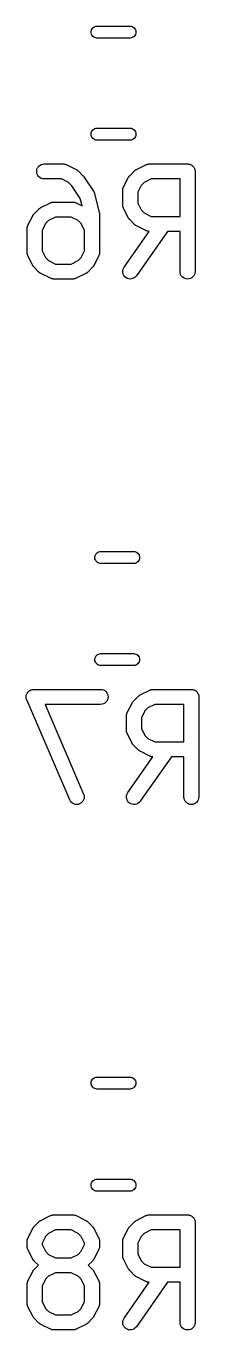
# Model space of a CAD drawing. Extents: x 108.5 to 143.7, y -107.3 to -93.4.
# Drawn here: x 124.84 to 126.56, y -107.21 to -94.18 of the extents above; entities that cross this region are included whole.
import ezdxf

# ---------------------------------------------------------------- set-up
doc = ezdxf.new("R2010")
doc.units = 0
doc.header["$MEASUREMENT"] = 0
doc.layers.add('BLACK', color=7, linetype='CONTINUOUS')

msp = doc.modelspace()

# ---------------------------------------------------------------- linework, layer by layer
at = {"layer": 'BLACK', "linetype": 'CONTINUOUS'}
for p, q in [((125.516, -94.1899), (125.527, -94.1843)), ((125.527, -94.1843), (125.538, -94.1809)), ((125.538, -94.1809), (125.547, -94.18)), ((125.547, -94.18), (125.878, -94.18)), ((125.878, -94.18), (125.887, -94.1809)), ((125.887, -94.1809), (125.898, -94.1843)), ((125.898, -94.1843), (125.909, -94.1899)), ((125.489, -94.24), (125.491, -94.2282)), ((125.491, -94.2518), (125.489, -94.24)), ((125.491, -94.2282), (125.494, -94.2169)), ((125.494, -94.2631), (125.491, -94.2518)), ((125.494, -94.2169), (125.5, -94.2065)), ((125.5, -94.2735), (125.494, -94.2631)), ((125.5, -94.2065), (125.507, -94.1974)), ((125.507, -94.2826), (125.5, -94.2735)), ((125.507, -94.1974), (125.516, -94.1899)), ((125.516, -94.2901), (125.507, -94.2826)), ((125.527, -94.2957), (125.516, -94.2901)), ((125.538, -94.2991), (125.527, -94.2957)), ((125.547, -94.3), (125.538, -94.2991)), ((125.878, -94.3), (125.547, -94.3)), ((125.887, -94.2991), (125.878, -94.3)), ((125.898, -94.2957), (125.887, -94.2991)), ((125.909, -94.2901), (125.898, -94.2957)), ((125.909, -94.1899), (125.918, -94.1974)), ((125.918, -94.2826), (125.909, -94.2901)), ((125.918, -94.1974), (125.925, -94.2065)), ((125.925, -94.2735), (125.918, -94.2826)), ((125.925, -94.2065), (125.931, -94.2169)), ((125.931, -94.2631), (125.925, -94.2735)), ((125.931, -94.2169), (125.934, -94.2282)), ((125.934, -94.2518), (125.931, -94.2631)), ((125.934, -94.2282), (125.936, -94.24)), ((125.936, -94.24), (125.934, -94.2518)), ((125.494, -95.2369), (125.5, -95.2265)), ((125.5, -95.2265), (125.507, -95.2174)), ((125.507, -95.2174), (125.516, -95.2099)), ((125.516, -95.2099), (125.527, -95.2043)), ((125.527, -95.2043), (125.538, -95.2009)), ((125.538, -95.2009), (125.547, -95.2)), ((125.547, -95.2), (125.878, -95.2)), ((125.878, -95.2), (125.887, -95.2009)), ((125.887, -95.2009), (125.898, -95.2043)), ((125.898, -95.2043), (125.909, -95.2099)), ((125.909, -95.2099), (125.918, -95.2174)), ((125.918, -95.2174), (125.925, -95.2265)), ((125.925, -95.2265), (125.931, -95.2369)), ((125.489, -95.26), (125.491, -95.2482)), ((125.491, -95.2718), (125.489, -95.26)), ((125.491, -95.2482), (125.494, -95.2369)), ((125.494, -95.2831), (125.491, -95.2718)), ((125.5, -95.2935), (125.494, -95.2831)), ((125.507, -95.3026), (125.5, -95.2935)), ((125.516, -95.3101), (125.507, -95.3026)), ((125.527, -95.3157), (125.516, -95.3101)), ((125.538, -95.3191), (125.527, -95.3157)), ((125.547, -95.32), (125.538, -95.3191)), ((125.878, -95.32), (125.547, -95.32)), ((125.887, -95.3191), (125.878, -95.32)), ((125.898, -95.3157), (125.887, -95.3191)), ((125.909, -95.3101), (125.898, -95.3157)), ((125.918, -95.3026), (125.909, -95.3101)), ((125.925, -95.2935), (125.918, -95.3026)), ((125.931, -95.2831), (125.925, -95.2935)), ((125.931, -95.2369), (125.934, -95.2482)), ((125.934, -95.2718), (125.931, -95.2831)), ((125.934, -95.2482), (125.936, -95.26)), ((125.936, -95.26), (125.934, -95.2718)), ((124.947, -95.6319), (124.949, -95.6173)), ((124.949, -95.6173), (124.953, -95.6033)), ((124.953, -95.6033), (124.96, -95.5904)), ((124.96, -95.5904), (124.969, -95.5792)), ((124.969, -95.5792), (124.981, -95.5699)), ((124.981, -95.5699), (124.993, -95.563)), ((124.993, -95.563), (125.007, -95.5588)), ((125.007, -95.5588), (125.022, -95.5574)), ((125.022, -95.5574), (125.212, -95.5574)), ((125.212, -95.5574), (125.214, -95.5574)), ((125.214, -95.5574), (125.216, -95.5576)), ((125.216, -95.5576), (125.218, -95.5576)), ((125.218, -95.5576), (125.223, -95.5584)), ((125.223, -95.5584), (125.228, -95.559)), ((125.228, -95.559), (125.23, -95.5597)), ((125.23, -95.5597), (125.232, -95.5601)), ((125.232, -95.5601), (125.237, -95.5619)), ((125.237, -95.5619), (125.242, -95.5634)), ((125.242, -95.5634), (125.244, -95.5645)), ((125.244, -95.5645), (125.246, -95.5653)), ((125.246, -95.5653), (125.341, -95.6129)), ((125.341, -95.6129), (125.342, -95.6134)), ((125.342, -95.6134), (125.346, -95.6157)), ((125.346, -95.6157), (125.349, -95.6177)), ((125.349, -95.6177), (125.352, -95.6197)), ((125.931, -95.619), (125.934, -95.6171)), ((125.934, -95.6171), (125.937, -95.6152)), ((125.937, -95.6152), (125.941, -95.6129)), ((125.941, -95.6129), (126.036, -95.5653)), ((126.036, -95.5653), (126.037, -95.5648)), ((126.037, -95.5648), (126.039, -95.5641)), ((126.039, -95.5641), (126.041, -95.563)), ((126.041, -95.563), (126.046, -95.5616)), ((126.046, -95.5616), (126.051, -95.5598)), ((126.051, -95.5598), (126.053, -95.5594)), ((126.053, -95.5594), (126.055, -95.5588)), ((126.055, -95.5588), (126.06, -95.5583)), ((126.06, -95.5583), (126.065, -95.5575)), ((126.065, -95.5575), (126.067, -95.5576)), ((126.067, -95.5576), (126.07, -95.5574)), ((126.07, -95.5574), (126.451, -95.5574)), ((126.451, -95.5574), (126.451, -95.5574)), ((126.451, -95.5574), (126.451, -95.5574)), ((126.451, -95.5574), (126.452, -95.5574)), ((126.451, -95.5574), (126.451, -95.5574)), ((126.452, -95.5574), (126.459, -95.5582)), ((126.459, -95.5582), (126.466, -95.5589)), ((126.466, -95.5589), (126.466, -95.559)), ((126.466, -95.559), (126.466, -95.559)), ((126.466, -95.559), (126.473, -95.5611)), ((126.473, -95.5611), (126.48, -95.5632)), ((126.48, -95.5632), (126.48, -95.5634)), ((126.48, -95.5634), (126.48, -95.5634)), ((126.48, -95.5634), (126.486, -95.5669)), ((126.486, -95.5669), (126.493, -95.5702)), ((126.493, -95.5702), (126.493, -95.5704)), ((126.493, -95.5704), (126.493, -95.5705)), ((126.493, -95.5705), (126.498, -95.575)), ((126.498, -95.575), (126.504, -95.5795)), ((126.504, -95.5795), (126.504, -95.5797)), ((126.504, -95.5797), (126.504, -95.5799)), ((126.504, -95.5799), (126.509, -95.5854)), ((126.509, -95.5854), (126.513, -95.5909)), ((126.513, -95.5909), (126.513, -95.5911)), ((126.513, -95.5911), (126.513, -95.5913)), ((126.513, -95.5913), (126.517, -95.5976)), ((126.517, -95.5976), (126.52, -95.6038)), ((126.52, -95.6038), (126.52, -95.6041)), ((126.52, -95.6041), (126.52, -95.6043)), ((126.52, -95.6043), (126.522, -95.6111)), ((126.522, -95.6111), (126.524, -95.6178)), ((126.524, -95.6178), (126.524, -95.6181)), ((126.524, -95.6181), (126.524, -95.6183)), ((124.948, -95.6464), (124.947, -95.6319)), ((124.952, -95.6605), (124.948, -95.6464)), ((124.959, -95.6734), (124.952, -95.6605)), ((124.968, -95.6849), (124.959, -95.6734)), ((124.98, -95.6943), (124.968, -95.6849)), ((124.992, -95.7013), (124.98, -95.6943)), ((125.006, -95.7057), (124.992, -95.7013)), ((125.021, -95.7074), (125.006, -95.7057)), ((125.022, -95.7074), (125.021, -95.7074)), ((125.195, -95.7074), (125.022, -95.7074)), ((125.263, -95.7416), (125.195, -95.7074)), ((125.297, -95.7754), (125.263, -95.7416)), ((125.352, -95.6197), (125.354, -95.6214)), ((125.354, -95.6214), (125.358, -95.6243)), ((125.358, -95.6243), (125.361, -95.627)), ((125.361, -95.627), (125.408, -95.6746)), ((125.408, -95.6746), (125.408, -95.6747)), ((125.408, -95.6747), (125.408, -95.6747)), ((125.408, -95.6747), (125.409, -95.6747)), ((125.409, -95.6747), (125.409, -95.6753)), ((125.409, -95.6753), (125.413, -95.6807)), ((125.413, -95.6807), (125.418, -95.686)), ((125.418, -95.686), (125.513, -95.8289)), ((125.812, -95.7893), (125.86, -95.6941)), ((125.86, -95.6931), (125.862, -95.6896)), ((125.86, -95.6941), (125.86, -95.6931)), ((125.862, -95.6896), (125.864, -95.6859)), ((125.864, -95.6859), (125.866, -95.6835)), ((125.866, -95.6835), (125.868, -95.6809)), ((125.868, -95.6809), (125.871, -95.6778)), ((125.871, -95.6778), (125.874, -95.6746)), ((125.874, -95.6746), (125.921, -95.627)), ((125.921, -95.627), (125.922, -95.6262)), ((125.922, -95.6262), (125.925, -95.6236)), ((125.925, -95.6236), (125.928, -95.6207)), ((125.928, -95.6207), (125.931, -95.619)), ((126.019, -95.7416), (125.988, -95.772)), ((126.087, -95.7074), (126.019, -95.7416)), ((126.376, -95.7074), (126.087, -95.7074)), ((126.376, -96.0812), (126.376, -95.7074)), ((126.524, -95.6183), (126.525, -95.6253)), ((126.525, -95.6253), (126.526, -95.6324)), ((126.526, -95.6324), (126.526, -96.6324)), ((125.381, -95.9013), (125.297, -95.7754)), ((125.513, -95.8289), (125.514, -95.8297)), ((125.514, -95.8297), (125.516, -95.8342)), ((125.516, -95.8342), (125.518, -95.8385)), ((125.518, -95.8385), (125.519, -95.8407)), ((125.519, -95.8407), (125.52, -95.8428)), ((125.52, -95.8428), (125.522, -95.8476)), ((125.522, -95.8476), (125.523, -95.8523)), ((125.523, -95.8523), (125.571, -96.0428)), ((125.804, -95.8174), (125.805, -95.8124)), ((125.804, -95.8196), (125.804, -95.8174)), ((125.804, -95.8218), (125.804, -95.8196)), ((125.804, -95.8229), (125.804, -95.8218)), ((125.804, -95.9657), (125.804, -95.8229)), ((125.805, -95.8124), (125.806, -95.8073)), ((125.806, -95.8052), (125.807, -95.803)), ((125.806, -95.8073), (125.806, -95.8052)), ((125.807, -95.803), (125.809, -95.7982)), ((125.809, -95.7982), (125.81, -95.7933)), ((125.81, -95.7933), (125.811, -95.7914)), ((125.811, -95.7914), (125.812, -95.7893)), ((125.988, -95.772), (125.954, -95.8406)), ((125.954, -95.8406), (125.954, -95.948)), ((124.921, -96.0555), (124.969, -96.0079)), ((124.969, -96.0079), (124.97, -96.0072)), ((124.97, -96.0072), (124.973, -96.0046)), ((124.973, -96.0046), (124.976, -96.0017)), ((124.976, -96.0017), (124.979, -96)), ((124.979, -96), (124.981, -95.9981)), ((124.981, -95.9981), (124.985, -95.9961)), ((124.985, -95.9961), (124.988, -95.9939)), ((124.988, -95.9939), (125.084, -95.9463)), ((125.084, -95.9463), (125.085, -95.9458)), ((125.085, -95.9458), (125.087, -95.945)), ((125.087, -95.945), (125.089, -95.944)), ((125.089, -95.944), (125.094, -95.9425)), ((125.094, -95.9425), (125.098, -95.9407)), ((125.098, -95.9407), (125.101, -95.9404)), ((125.101, -95.9404), (125.103, -95.9398)), ((125.103, -95.9398), (125.108, -95.9393)), ((125.108, -95.9393), (125.113, -95.9385)), ((125.113, -95.9385), (125.115, -95.9385)), ((125.115, -95.9385), (125.117, -95.9383)), ((125.117, -95.9383), (125.308, -95.9383)), ((125.308, -95.9383), (125.309, -95.9383)), ((125.309, -95.9383), (125.311, -95.9386)), ((125.311, -95.9386), (125.313, -95.9385)), ((125.313, -95.9385), (125.318, -95.9394)), ((125.318, -95.9394), (125.323, -95.94)), ((125.323, -95.94), (125.325, -95.9406)), ((125.325, -95.9406), (125.328, -95.941)), ((125.328, -95.941), (125.332, -95.9428)), ((125.332, -95.9428), (125.337, -95.9444)), ((125.337, -95.9444), (125.339, -95.9455)), ((125.339, -95.9455), (125.341, -95.9463)), ((125.341, -95.9463), (125.4, -95.9754)), ((125.4, -95.9754), (125.381, -95.9013)), ((125.804, -95.9679), (125.804, -95.9657)), ((125.804, -95.9701), (125.804, -95.9679)), ((125.805, -95.9752), (125.804, -95.9701)), ((125.806, -95.9803), (125.805, -95.9752)), ((125.806, -95.9824), (125.806, -95.9803)), ((125.807, -95.9846), (125.806, -95.9824)), ((125.808, -95.9894), (125.807, -95.9846)), ((125.81, -95.9943), (125.808, -95.9894)), ((125.811, -95.9962), (125.81, -95.9943)), ((125.812, -95.9983), (125.811, -95.9962)), ((125.812, -95.9993), (125.812, -95.9983)), ((125.86, -96.0945), (125.812, -95.9993)), ((125.954, -95.948), (125.988, -96.0165)), ((124.86, -96.1703), (124.907, -96.075)), ((124.907, -96.075), (124.908, -96.0741)), ((124.908, -96.0741), (124.91, -96.0706)), ((124.91, -96.0706), (124.912, -96.0668)), ((124.912, -96.0668), (124.914, -96.0644)), ((124.914, -96.0644), (124.916, -96.0618)), ((124.916, -96.0618), (124.919, -96.0588)), ((124.919, -96.0588), (124.921, -96.0555)), ((125.066, -96.1226), (125.036, -96.153)), ((125.135, -96.0883), (125.066, -96.1226)), ((125.29, -96.0883), (125.135, -96.0883)), ((125.359, -96.1226), (125.29, -96.0883)), ((125.389, -96.153), (125.359, -96.1226)), ((125.571, -96.0428), (125.571, -96.0438)), ((125.571, -96.0438), (125.571, -96.0451)), ((125.571, -96.0451), (125.572, -96.0464)), ((125.572, -96.0464), (125.572, -96.0524)), ((125.572, -96.0524), (125.573, -96.0583)), ((125.573, -96.0583), (125.573, -96.0596)), ((125.573, -96.0596), (125.573, -96.061)), ((125.573, -96.061), (125.573, -96.4419)), ((125.862, -96.0981), (125.86, -96.0945)), ((125.864, -96.1018), (125.862, -96.0981)), ((125.866, -96.1042), (125.864, -96.1018)), ((125.867, -96.1069), (125.866, -96.1042)), ((125.87, -96.1099), (125.867, -96.1069)), ((125.873, -96.1132), (125.87, -96.1099)), ((125.874, -96.114), (125.873, -96.1132)), ((125.921, -96.1616), (125.874, -96.114)), ((125.988, -96.0165), (126.019, -96.0469)), ((126.019, -96.0469), (126.087, -96.0812)), ((126.087, -96.0812), (126.376, -96.0812)), ((124.852, -96.1984), (124.853, -96.1933)), ((124.852, -96.2006), (124.852, -96.1984)), ((124.852, -96.2028), (124.852, -96.2006)), ((124.852, -96.2038), (124.852, -96.2028)), ((124.852, -96.4419), (124.852, -96.2038)), ((124.853, -96.1882), (124.854, -96.1861)), ((124.853, -96.1933), (124.853, -96.1882)), ((124.854, -96.1839), (124.856, -96.1791)), ((124.854, -96.1861), (124.854, -96.1839)), ((124.856, -96.1791), (124.858, -96.1743)), ((124.858, -96.1743), (124.859, -96.1723)), ((124.859, -96.1723), (124.86, -96.1703)), ((125.036, -96.153), (125.002, -96.2215)), ((125.002, -96.2215), (125.002, -96.4242)), ((125.423, -96.2215), (125.389, -96.153)), ((125.423, -96.4242), (125.423, -96.2215)), ((125.818, -96.5894), (126.068, -96.2312)), ((125.925, -96.1643), (125.921, -96.1616)), ((125.928, -96.1672), (125.925, -96.1643)), ((125.93, -96.1689), (125.928, -96.1672)), ((125.933, -96.1709), (125.93, -96.1689)), ((125.936, -96.1729), (125.933, -96.1709)), ((125.94, -96.1752), (125.936, -96.1729)), ((125.941, -96.1757), (125.94, -96.1752)), ((126.036, -96.2233), (125.941, -96.1757)), ((126.252, -96.2312), (125.941, -96.6754)), ((126.038, -96.2241), (126.036, -96.2233)), ((126.04, -96.2251), (126.038, -96.2241)), ((126.045, -96.2267), (126.04, -96.2251)), ((126.05, -96.2285), (126.045, -96.2267)), ((126.052, -96.2289), (126.05, -96.2285)), ((126.054, -96.2296), (126.052, -96.2289)), ((126.059, -96.2301), (126.054, -96.2296)), ((126.064, -96.231), (126.059, -96.2301)), ((126.066, -96.2309), (126.064, -96.231)), ((126.068, -96.2312), (126.066, -96.2309)), ((126.376, -96.2312), (126.252, -96.2312)), ((126.376, -96.6324), (126.376, -96.2312)), ((124.852, -96.4441), (124.852, -96.4419)), ((124.852, -96.4463), (124.852, -96.4441)), ((124.853, -96.4514), (124.852, -96.4463)), ((124.853, -96.4565), (124.853, -96.4514)), ((124.854, -96.4586), (124.853, -96.4565)), ((124.854, -96.4608), (124.854, -96.4586)), ((124.856, -96.4656), (124.854, -96.4608)), ((124.857, -96.4705), (124.856, -96.4656)), ((124.858, -96.4724), (124.857, -96.4705)), ((124.859, -96.4745), (124.858, -96.4724)), ((124.86, -96.4754), (124.859, -96.4745)), ((124.907, -96.5707), (124.86, -96.4754)), ((125.002, -96.4242), (125.036, -96.4927)), ((125.036, -96.4927), (125.066, -96.5231)), ((125.066, -96.5231), (125.135, -96.5574)), ((125.29, -96.5574), (125.359, -96.5231)), ((125.359, -96.5231), (125.389, -96.4927)), ((125.389, -96.4927), (125.423, -96.4242)), ((125.565, -96.4754), (125.518, -96.5707)), ((125.566, -96.4734), (125.565, -96.4754)), ((125.567, -96.4714), (125.566, -96.4734)), ((125.569, -96.4666), (125.567, -96.4714)), ((125.571, -96.4618), (125.569, -96.4666)), ((125.572, -96.4575), (125.571, -96.4596)), ((125.571, -96.4596), (125.571, -96.4618)), ((125.573, -96.4474), (125.572, -96.4524)), ((125.572, -96.4524), (125.572, -96.4575)), ((125.573, -96.4419), (125.573, -96.443)), ((125.573, -96.443), (125.573, -96.4451)), ((125.573, -96.4451), (125.573, -96.4474)), ((124.91, -96.5743), (124.907, -96.5707)), ((124.912, -96.578), (124.91, -96.5743)), ((124.913, -96.5804), (124.912, -96.578)), ((124.915, -96.5831), (124.913, -96.5804)), ((124.918, -96.5861), (124.915, -96.5831)), ((124.921, -96.5894), (124.918, -96.5861)), ((124.921, -96.5902), (124.921, -96.5894)), ((124.969, -96.6378), (124.921, -96.5902)), ((124.972, -96.6405), (124.969, -96.6378)), ((124.975, -96.6434), (124.972, -96.6405)), ((124.978, -96.6451), (124.975, -96.6434)), ((124.98, -96.6471), (124.978, -96.6451)), ((124.984, -96.6491), (124.98, -96.6471)), ((124.988, -96.6514), (124.984, -96.6491)), ((124.988, -96.6518), (124.988, -96.6514)), ((125.084, -96.6995), (124.988, -96.6518)), ((125.135, -96.5574), (125.29, -96.5574)), ((125.437, -96.6518), (125.341, -96.6995)), ((125.44, -96.6496), (125.437, -96.6518)), ((125.444, -96.6477), (125.44, -96.6496)), ((125.446, -96.6457), (125.444, -96.6477)), ((125.449, -96.6441), (125.446, -96.6457)), ((125.452, -96.6412), (125.449, -96.6441)), ((125.455, -96.6385), (125.452, -96.6412)), ((125.456, -96.6378), (125.455, -96.6385)), ((125.504, -96.5902), (125.456, -96.6378)), ((125.506, -96.5869), (125.504, -96.5902)), ((125.509, -96.5839), (125.506, -96.5869)), ((125.511, -96.5813), (125.509, -96.5839)), ((125.513, -96.5789), (125.511, -96.5813)), ((125.515, -96.5752), (125.513, -96.5789)), ((125.517, -96.5716), (125.515, -96.5752)), ((125.518, -96.5707), (125.517, -96.5716)), ((125.804, -96.6306), (125.806, -96.616)), ((125.805, -96.6452), (125.804, -96.6306)), ((125.809, -96.6593), (125.805, -96.6452)), ((125.806, -96.616), (125.811, -96.6021)), ((125.816, -96.6724), (125.809, -96.6593)), ((125.811, -96.6021), (125.818, -96.5894)), ((126.377, -96.6469), (126.376, -96.6324)), ((126.381, -96.661), (126.377, -96.6469)), ((126.524, -96.648), (126.52, -96.6619)), ((126.526, -96.6334), (126.524, -96.648)), ((126.526, -96.6324), (126.526, -96.6334)), ((125.086, -96.7003), (125.084, -96.6995)), ((125.088, -96.7013), (125.086, -96.7003)), ((125.093, -96.7029), (125.088, -96.7013)), ((125.097, -96.7047), (125.093, -96.7029)), ((125.1, -96.7051), (125.097, -96.7047)), ((125.102, -96.7057), (125.1, -96.7051)), ((125.107, -96.7063), (125.102, -96.7057)), ((125.112, -96.7072), (125.107, -96.7063)), ((125.114, -96.7071), (125.112, -96.7072)), ((125.116, -96.7074), (125.114, -96.7071)), ((125.117, -96.7074), (125.116, -96.7074)), ((125.308, -96.7074), (125.117, -96.7074)), ((125.31, -96.7072), (125.308, -96.7074)), ((125.312, -96.7073), (125.31, -96.7072)), ((125.317, -96.7065), (125.312, -96.7073)), ((125.322, -96.706), (125.317, -96.7065)), ((125.324, -96.7053), (125.322, -96.706)), ((125.327, -96.705), (125.324, -96.7053)), ((125.331, -96.7032), (125.327, -96.705)), ((125.336, -96.7017), (125.331, -96.7032)), ((125.338, -96.7007), (125.336, -96.7017)), ((125.34, -96.6999), (125.338, -96.7007)), ((125.341, -96.6995), (125.34, -96.6999)), ((125.825, -96.6839), (125.816, -96.6724)), ((125.836, -96.6935), (125.825, -96.6839)), ((125.848, -96.7008), (125.836, -96.6935)), ((125.862, -96.7055), (125.848, -96.7008)), ((125.877, -96.7073), (125.862, -96.7055)), ((125.891, -96.7064), (125.877, -96.7073)), ((125.906, -96.7026), (125.891, -96.7064)), ((125.919, -96.6961), (125.906, -96.7026)), ((125.93, -96.6872), (125.919, -96.6961)), ((125.94, -96.6762), (125.93, -96.6872)), ((125.941, -96.6754), (125.94, -96.6762)), ((126.388, -96.6739), (126.381, -96.661)), ((126.397, -96.6852), (126.388, -96.6739)), ((126.409, -96.6946), (126.397, -96.6852)), ((126.422, -96.7015), (126.409, -96.6946)), ((126.436, -96.7058), (126.422, -96.7015)), ((126.45, -96.7074), (126.436, -96.7058)), ((126.465, -96.7061), (126.45, -96.7074)), ((126.479, -96.7019), (126.465, -96.7061)), ((126.492, -96.6951), (126.479, -96.7019)), ((126.503, -96.686), (126.492, -96.6951)), ((126.512, -96.6748), (126.503, -96.686)), ((126.52, -96.6619), (126.512, -96.6748)), ((125.527, -99.49), (125.528, -99.4782)), ((125.528, -99.5018), (125.527, -99.49)), ((125.528, -99.4782), (125.532, -99.4669)), ((125.532, -99.5131), (125.528, -99.5018)), ((125.532, -99.4669), (125.537, -99.4565)), ((125.537, -99.5235), (125.532, -99.5131)), ((125.537, -99.4565), (125.545, -99.4474)), ((125.545, -99.5326), (125.537, -99.5235)), ((125.545, -99.4474), (125.554, -99.4399)), ((125.554, -99.4399), (125.564, -99.4343)), ((125.564, -99.4343), (125.575, -99.4309)), ((125.575, -99.4309), (125.584, -99.43)), ((125.584, -99.43), (125.916, -99.43)), ((125.916, -99.43), (125.925, -99.4309)), ((125.925, -99.4309), (125.936, -99.4343)), ((125.936, -99.4343), (125.946, -99.4399)), ((125.946, -99.4399), (125.955, -99.4474)), ((125.955, -99.4474), (125.963, -99.4565)), ((125.963, -99.5235), (125.955, -99.5326)), ((125.963, -99.4565), (125.968, -99.4669)), ((125.968, -99.5131), (125.963, -99.5235)), ((125.968, -99.4669), (125.972, -99.4782)), ((125.972, -99.5018), (125.968, -99.5131)), ((125.972, -99.4782), (125.973, -99.49)), ((125.973, -99.49), (125.972, -99.5018)), ((125.554, -99.5401), (125.545, -99.5326)), ((125.564, -99.5457), (125.554, -99.5401)), ((125.575, -99.5491), (125.564, -99.5457)), ((125.584, -99.55), (125.575, -99.5491)), ((125.916, -99.55), (125.584, -99.55)), ((125.925, -99.5491), (125.916, -99.55)), ((125.936, -99.5457), (125.925, -99.5491)), ((125.946, -99.5401), (125.936, -99.5457)), ((125.955, -99.5326), (125.946, -99.5401)), ((125.527, -100.51), (125.528, -100.498)), ((125.528, -100.522), (125.527, -100.51)), ((125.528, -100.498), (125.532, -100.487)), ((125.532, -100.533), (125.528, -100.522)), ((125.532, -100.487), (125.537, -100.477)), ((125.537, -100.543), (125.532, -100.533)), ((125.537, -100.477), (125.545, -100.467)), ((125.545, -100.553), (125.537, -100.543)), ((125.545, -100.467), (125.554, -100.46)), ((125.554, -100.56), (125.545, -100.553)), ((125.554, -100.46), (125.564, -100.454)), ((125.564, -100.566), (125.554, -100.56)), ((125.564, -100.454), (125.575, -100.451)), ((125.575, -100.569), (125.564, -100.566)), ((125.575, -100.451), (125.584, -100.45)), ((125.584, -100.45), (125.916, -100.45)), ((125.916, -100.45), (125.925, -100.451)), ((125.925, -100.451), (125.936, -100.454)), ((125.936, -100.566), (125.925, -100.569)), ((125.936, -100.454), (125.946, -100.46)), ((125.946, -100.56), (125.936, -100.566)), ((125.946, -100.46), (125.955, -100.467)), ((125.955, -100.553), (125.946, -100.56)), ((125.955, -100.467), (125.963, -100.477)), ((125.963, -100.543), (125.955, -100.553)), ((125.963, -100.477), (125.968, -100.487)), ((125.968, -100.533), (125.963, -100.543)), ((125.968, -100.487), (125.972, -100.498)), ((125.972, -100.522), (125.968, -100.533)), ((125.972, -100.498), (125.973, -100.51)), ((125.973, -100.51), (125.972, -100.522)), ((125.584, -100.57), (125.575, -100.569)), ((125.916, -100.57), (125.584, -100.57)), ((125.925, -100.569), (125.916, -100.57)), ((124.864, -100.829), (124.869, -100.825)), ((124.869, -100.825), (124.875, -100.82)), ((124.875, -100.82), (124.881, -100.817)), ((124.875, -100.82), (124.875, -100.82)), ((124.875, -100.82), (124.875, -100.82)), ((124.881, -100.817), (124.888, -100.813)), ((124.888, -100.813), (124.895, -100.811)), ((124.888, -100.813), (124.888, -100.813)), ((124.888, -100.813), (124.888, -100.813)), ((124.895, -100.811), (124.902, -100.809)), ((124.902, -100.809), (124.909, -100.808)), ((124.902, -100.809), (124.902, -100.809)), ((124.902, -100.809), (124.902, -100.809)), ((124.909, -100.808), (124.916, -100.807)), ((124.916, -100.807), (124.916, -100.807)), ((124.916, -100.807), (124.917, -100.807)), ((124.917, -100.807), (125.583, -100.807)), ((125.583, -100.807), (125.584, -100.807)), ((125.584, -100.807), (125.599, -100.809)), ((125.599, -100.809), (125.613, -100.813)), ((125.613, -100.813), (125.626, -100.82)), ((125.626, -100.82), (125.637, -100.83)), ((125.978, -100.863), (126.074, -100.815)), ((126.074, -100.815), (126.075, -100.815)), ((126.075, -100.815), (126.077, -100.814)), ((126.077, -100.814), (126.079, -100.813)), ((126.079, -100.813), (126.083, -100.812)), ((126.083, -100.812), (126.088, -100.81)), ((126.088, -100.81), (126.09, -100.809)), ((126.09, -100.809), (126.093, -100.809)), ((126.093, -100.809), (126.098, -100.808)), ((126.098, -100.808), (126.103, -100.808)), ((126.103, -100.808), (126.105, -100.808)), ((126.105, -100.808), (126.107, -100.807)), ((126.107, -100.807), (126.488, -100.807)), ((126.488, -100.807), (126.489, -100.807)), ((126.489, -100.807), (126.489, -100.807)), ((126.489, -100.807), (126.489, -100.807)), ((126.489, -100.807), (126.489, -100.807)), ((126.489, -100.807), (126.496, -100.808)), ((126.496, -100.808), (126.503, -100.809)), ((126.503, -100.809), (126.503, -100.809)), ((126.503, -100.809), (126.504, -100.809)), ((126.504, -100.809), (126.51, -100.811)), ((126.51, -100.811), (126.517, -100.813)), ((126.517, -100.813), (126.517, -100.813)), ((126.517, -100.813), (126.518, -100.813)), ((126.518, -100.813), (126.524, -100.817)), ((126.524, -100.817), (126.53, -100.82)), ((126.53, -100.82), (126.53, -100.82)), ((126.53, -100.82), (126.53, -100.82)), ((126.53, -100.82), (126.536, -100.825)), ((126.536, -100.825), (126.541, -100.83)), ((124.842, -100.875), (124.843, -100.868)), ((124.842, -100.882), (124.842, -100.875)), ((124.842, -100.889), (124.842, -100.882)), ((124.842, -100.882), (124.842, -100.882)), ((124.842, -100.882), (124.842, -100.882)), ((124.843, -100.896), (124.842, -100.889)), ((124.843, -100.867), (124.845, -100.861)), ((124.843, -100.868), (124.843, -100.867)), ((124.843, -100.868), (124.843, -100.868)), ((124.843, -100.897), (124.843, -100.896)), ((124.845, -100.904), (124.843, -100.897)), ((124.843, -100.897), (124.843, -100.897)), ((124.845, -100.861), (124.847, -100.854)), ((124.847, -100.91), (124.845, -100.904)), ((124.847, -100.854), (124.848, -100.853)), ((124.847, -100.854), (124.847, -100.854)), ((124.847, -100.911), (124.847, -100.91)), ((124.848, -100.912), (124.847, -100.911)), ((124.847, -100.911), (124.847, -100.911)), ((124.848, -100.853), (124.851, -100.847)), ((125.276, -101.912), (124.848, -100.912)), ((124.851, -100.847), (124.854, -100.841)), ((124.854, -100.84), (124.859, -100.835)), ((124.854, -100.841), (124.854, -100.84)), ((124.854, -100.841), (124.854, -100.841)), ((124.859, -100.835), (124.863, -100.83)), ((124.863, -100.83), (124.864, -100.829)), ((124.864, -100.829), (124.864, -100.829)), ((125.583, -100.957), (125.03, -100.957)), ((125.03, -100.957), (125.414, -101.853)), ((125.598, -100.956), (125.583, -100.957)), ((125.612, -100.952), (125.598, -100.956)), ((125.625, -100.945), (125.612, -100.952)), ((125.636, -100.936), (125.625, -100.945)), ((125.646, -100.924), (125.636, -100.936)), ((125.637, -100.83), (125.646, -100.841)), ((125.646, -100.841), (125.653, -100.854)), ((125.652, -100.911), (125.646, -100.924)), ((125.657, -100.897), (125.652, -100.911)), ((125.653, -100.854), (125.657, -100.868)), ((125.657, -100.868), (125.658, -100.883)), ((125.658, -100.883), (125.657, -100.897)), ((125.85, -101.039), (125.897, -100.944)), ((125.897, -100.944), (125.898, -100.943)), ((125.898, -100.943), (125.9, -100.94)), ((125.9, -100.94), (125.902, -100.936)), ((125.902, -100.936), (125.904, -100.933)), ((125.904, -100.933), (125.906, -100.931)), ((125.906, -100.931), (125.909, -100.928)), ((125.909, -100.928), (125.911, -100.925)), ((125.911, -100.925), (125.959, -100.877)), ((125.959, -100.877), (125.96, -100.876)), ((125.96, -100.876), (125.963, -100.874)), ((125.963, -100.874), (125.966, -100.871)), ((125.966, -100.871), (125.969, -100.869)), ((125.969, -100.869), (125.971, -100.867)), ((125.971, -100.867), (125.975, -100.865)), ((125.975, -100.865), (125.978, -100.863)), ((126.125, -100.957), (126.056, -100.992)), ((126.413, -100.957), (126.125, -100.957)), ((126.413, -101.331), (126.413, -100.957)), ((126.541, -100.83), (126.541, -100.83)), ((126.541, -100.83), (126.542, -100.83)), ((126.542, -100.83), (126.546, -100.835)), ((126.546, -100.835), (126.551, -100.841)), ((126.551, -100.841), (126.551, -100.841)), ((126.551, -100.841), (126.551, -100.841)), ((126.551, -100.841), (126.554, -100.848)), ((126.554, -100.848), (126.557, -100.854)), ((126.557, -100.854), (126.558, -100.854)), ((126.558, -100.854), (126.558, -100.854)), ((126.558, -100.854), (126.56, -100.861)), ((126.56, -100.861), (126.562, -100.868)), ((126.562, -100.868), (126.562, -100.868)), ((126.562, -100.868), (126.562, -100.868)), ((126.562, -100.868), (126.562, -100.875)), ((126.562, -100.875), (126.563, -100.882)), ((126.563, -100.882), (126.563, -101.882)), ((125.842, -101.067), (125.843, -101.062)), ((125.842, -101.07), (125.842, -101.067)), ((125.842, -101.072), (125.842, -101.07)), ((125.842, -101.073), (125.842, -101.072)), ((125.842, -101.216), (125.842, -101.073)), ((125.843, -101.057), (125.844, -101.055)), ((125.843, -101.062), (125.843, -101.057)), ((125.844, -101.053), (125.846, -101.048)), ((125.844, -101.055), (125.844, -101.053)), ((125.846, -101.048), (125.848, -101.043)), ((125.848, -101.043), (125.849, -101.041)), ((125.849, -101.041), (125.85, -101.039)), ((126.026, -101.022), (125.992, -101.091)), ((126.056, -100.992), (126.026, -101.022)), ((125.842, -101.218), (125.842, -101.216)), ((125.842, -101.22), (125.842, -101.218)), ((125.992, -101.091), (125.992, -101.198)), ((125.992, -101.198), (126.026, -101.267)), ((125.843, -101.225), (125.842, -101.22)), ((125.843, -101.23), (125.843, -101.225)), ((125.844, -101.232), (125.843, -101.23)), ((125.844, -101.235), (125.844, -101.232)), ((125.846, -101.239), (125.844, -101.235)), ((125.847, -101.244), (125.846, -101.239)), ((125.848, -101.246), (125.847, -101.244)), ((125.849, -101.248), (125.848, -101.246)), ((125.85, -101.249), (125.849, -101.248)), ((125.897, -101.344), (125.85, -101.249)), ((125.899, -101.348), (125.897, -101.344)), ((125.901, -101.352), (125.899, -101.348)), ((126.026, -101.267), (126.056, -101.297)), ((126.056, -101.297), (126.125, -101.331)), ((126.125, -101.331), (126.413, -101.331)), ((125.903, -101.354), (125.901, -101.352)), ((125.905, -101.357), (125.903, -101.354)), ((125.908, -101.36), (125.905, -101.357)), ((125.911, -101.363), (125.908, -101.36)), ((125.911, -101.364), (125.911, -101.363)), ((125.959, -101.412), (125.911, -101.364)), ((125.962, -101.414), (125.959, -101.412)), ((125.965, -101.417), (125.962, -101.414)), ((125.968, -101.419), (125.965, -101.417)), ((125.97, -101.421), (125.968, -101.419)), ((125.974, -101.423), (125.97, -101.421)), ((125.977, -101.425), (125.974, -101.423)), ((125.978, -101.426), (125.977, -101.425)), ((126.074, -101.473), (125.978, -101.426)), ((126.076, -101.474), (126.074, -101.473)), ((126.078, -101.475), (126.076, -101.474)), ((126.082, -101.477), (126.078, -101.475)), ((126.087, -101.479), (126.082, -101.477)), ((126.089, -101.479), (126.087, -101.479)), ((126.092, -101.48), (126.089, -101.479)), ((126.097, -101.48), (126.092, -101.48)), ((126.102, -101.481), (126.097, -101.48)), ((125.855, -101.839), (126.106, -101.481)), ((126.289, -101.481), (125.978, -101.925)), ((126.104, -101.481), (126.102, -101.481)), ((126.106, -101.481), (126.104, -101.481)), ((126.413, -101.481), (126.289, -101.481)), ((126.413, -101.882), (126.413, -101.481)), ((125.414, -101.853), (125.415, -101.854)), ((125.415, -101.854), (125.419, -101.868)), ((125.419, -101.868), (125.42, -101.882)), ((125.842, -101.881), (125.843, -101.866)), ((125.843, -101.866), (125.848, -101.852)), ((125.848, -101.852), (125.855, -101.839)), ((125.283, -101.925), (125.276, -101.912)), ((125.293, -101.936), (125.283, -101.925)), ((125.304, -101.945), (125.293, -101.936)), ((125.317, -101.952), (125.304, -101.945)), ((125.331, -101.956), (125.317, -101.952)), ((125.346, -101.957), (125.331, -101.956)), ((125.36, -101.956), (125.346, -101.957)), ((125.374, -101.952), (125.36, -101.956)), ((125.387, -101.945), (125.374, -101.952)), ((125.398, -101.935), (125.387, -101.945)), ((125.408, -101.924), (125.398, -101.935)), ((125.415, -101.911), (125.408, -101.924)), ((125.419, -101.897), (125.415, -101.911)), ((125.42, -101.882), (125.419, -101.897)), ((125.843, -101.895), (125.842, -101.881)), ((125.847, -101.909), (125.843, -101.895)), ((125.853, -101.922), (125.847, -101.909)), ((125.862, -101.934), (125.853, -101.922)), ((125.873, -101.944), (125.862, -101.934)), ((125.886, -101.951), (125.873, -101.944)), ((125.9, -101.955), (125.886, -101.951)), ((125.914, -101.957), (125.9, -101.955)), ((125.929, -101.956), (125.914, -101.957)), ((125.943, -101.953), (125.929, -101.956)), ((125.956, -101.946), (125.943, -101.953)), ((125.968, -101.937), (125.956, -101.946)), ((125.978, -101.926), (125.968, -101.937)), ((125.978, -101.925), (125.978, -101.926)), ((126.415, -101.897), (126.413, -101.882)), ((126.419, -101.911), (126.415, -101.897)), ((126.426, -101.924), (126.419, -101.911)), ((126.435, -101.935), (126.426, -101.924)), ((126.446, -101.945), (126.435, -101.935)), ((126.459, -101.952), (126.446, -101.945)), ((126.473, -101.956), (126.459, -101.952)), ((126.488, -101.957), (126.473, -101.956)), ((126.502, -101.956), (126.488, -101.957)), ((126.516, -101.952), (126.502, -101.956)), ((126.529, -101.945), (126.516, -101.952)), ((126.541, -101.936), (126.529, -101.945)), ((126.55, -101.925), (126.541, -101.936)), ((126.557, -101.912), (126.55, -101.925)), ((126.561, -101.898), (126.557, -101.912)), ((126.563, -101.883), (126.561, -101.898)), ((126.563, -101.882), (126.563, -101.883)), ((125.489, -104.74), (125.491, -104.728)), ((125.491, -104.728), (125.494, -104.717)), ((125.494, -104.717), (125.5, -104.707)), ((125.5, -104.707), (125.507, -104.697)), ((125.507, -104.697), (125.516, -104.69)), ((125.516, -104.69), (125.527, -104.684)), ((125.527, -104.684), (125.538, -104.681)), ((125.538, -104.681), (125.547, -104.68)), ((125.547, -104.68), (125.878, -104.68)), ((125.878, -104.68), (125.887, -104.681)), ((125.887, -104.681), (125.898, -104.684)), ((125.898, -104.684), (125.909, -104.69)), ((125.909, -104.69), (125.918, -104.697)), ((125.918, -104.697), (125.925, -104.707)), ((125.925, -104.707), (125.931, -104.717)), ((125.931, -104.717), (125.934, -104.728)), ((125.934, -104.728), (125.936, -104.74)), ((125.491, -104.752), (125.489, -104.74)), ((125.494, -104.763), (125.491, -104.752)), ((125.5, -104.773), (125.494, -104.763)), ((125.507, -104.783), (125.5, -104.773)), ((125.516, -104.79), (125.507, -104.783)), ((125.527, -104.796), (125.516, -104.79)), ((125.538, -104.799), (125.527, -104.796)), ((125.547, -104.8), (125.538, -104.799)), ((125.878, -104.8), (125.547, -104.8)), ((125.887, -104.799), (125.878, -104.8)), ((125.898, -104.796), (125.887, -104.799)), ((125.909, -104.79), (125.898, -104.796)), ((125.918, -104.783), (125.909, -104.79)), ((125.925, -104.773), (125.918, -104.783)), ((125.931, -104.763), (125.925, -104.773)), ((125.934, -104.752), (125.931, -104.763)), ((125.936, -104.74), (125.934, -104.752)), ((125.489, -105.76), (125.491, -105.748)), ((125.491, -105.772), (125.489, -105.76)), ((125.491, -105.748), (125.494, -105.737)), ((125.494, -105.783), (125.491, -105.772)), ((125.494, -105.737), (125.5, -105.727)), ((125.5, -105.727), (125.507, -105.717)), ((125.507, -105.717), (125.516, -105.71)), ((125.516, -105.71), (125.527, -105.704)), ((125.527, -105.704), (125.538, -105.701)), ((125.538, -105.701), (125.547, -105.7)), ((125.547, -105.7), (125.878, -105.7)), ((125.878, -105.7), (125.887, -105.701)), ((125.887, -105.701), (125.898, -105.704)), ((125.898, -105.704), (125.909, -105.71)), ((125.909, -105.71), (125.918, -105.717)), ((125.918, -105.717), (125.925, -105.727)), ((125.925, -105.727), (125.931, -105.737)), ((125.931, -105.737), (125.934, -105.748)), ((125.934, -105.772), (125.931, -105.783)), ((125.934, -105.748), (125.936, -105.76)), ((125.936, -105.76), (125.934, -105.772)), ((125.5, -105.793), (125.494, -105.783)), ((125.507, -105.803), (125.5, -105.793)), ((125.516, -105.81), (125.507, -105.803)), ((125.527, -105.816), (125.516, -105.81)), ((125.538, -105.819), (125.527, -105.816)), ((125.547, -105.82), (125.538, -105.819)), ((125.878, -105.82), (125.547, -105.82)), ((125.887, -105.819), (125.878, -105.82)), ((125.898, -105.816), (125.887, -105.819)), ((125.909, -105.81), (125.898, -105.816)), ((125.918, -105.803), (125.909, -105.81)), ((125.925, -105.793), (125.918, -105.803)), ((125.931, -105.783), (125.925, -105.793)), ((124.921, -106.175), (124.969, -106.127)), ((124.969, -106.127), (124.97, -106.126)), ((124.97, -106.126), (124.973, -106.124)), ((124.973, -106.124), (124.976, -106.121)), ((124.976, -106.121), (124.979, -106.119)), ((124.979, -106.119), (124.981, -106.117)), ((124.981, -106.117), (124.985, -106.115)), ((124.985, -106.115), (124.988, -106.113)), ((124.988, -106.113), (125.084, -106.065)), ((125.084, -106.065), (125.085, -106.065)), ((125.085, -106.065), (125.087, -106.064)), ((125.087, -106.064), (125.089, -106.063)), ((125.089, -106.063), (125.094, -106.062)), ((125.094, -106.062), (125.098, -106.06)), ((125.098, -106.06), (125.101, -106.059)), ((125.101, -106.059), (125.103, -106.059)), ((125.103, -106.059), (125.108, -106.058)), ((125.108, -106.058), (125.113, -106.058)), ((125.113, -106.058), (125.115, -106.058)), ((125.115, -106.058), (125.117, -106.057)), ((125.117, -106.057), (125.308, -106.057)), ((125.308, -106.057), (125.309, -106.057)), ((125.309, -106.057), (125.311, -106.058)), ((125.311, -106.058), (125.313, -106.058)), ((125.313, -106.058), (125.318, -106.058)), ((125.318, -106.058), (125.323, -106.059)), ((125.323, -106.059), (125.325, -106.06)), ((125.325, -106.06), (125.328, -106.06)), ((125.328, -106.06), (125.332, -106.062)), ((125.332, -106.062), (125.337, -106.063)), ((125.337, -106.063), (125.339, -106.065)), ((125.339, -106.065), (125.341, -106.065)), ((125.341, -106.065), (125.437, -106.113)), ((125.437, -106.113), (125.437, -106.113)), ((125.437, -106.113), (125.441, -106.116)), ((125.441, -106.116), (125.445, -106.118)), ((125.445, -106.118), (125.447, -106.12)), ((125.447, -106.12), (125.45, -106.121)), ((125.45, -106.121), (125.453, -106.124)), ((125.453, -106.124), (125.456, -106.127)), ((125.456, -106.127), (125.504, -106.175)), ((125.874, -106.175), (125.921, -106.127)), ((125.921, -106.127), (125.922, -106.126)), ((125.922, -106.126), (125.925, -106.124)), ((125.925, -106.124), (125.928, -106.121)), ((125.928, -106.121), (125.931, -106.119)), ((125.931, -106.119), (125.934, -106.117)), ((125.934, -106.117), (125.937, -106.115)), ((125.937, -106.115), (125.941, -106.113)), ((125.941, -106.113), (126.036, -106.065)), ((126.036, -106.065), (126.037, -106.065)), ((126.037, -106.065), (126.039, -106.064)), ((126.039, -106.064), (126.041, -106.063)), ((126.041, -106.063), (126.046, -106.062)), ((126.046, -106.062), (126.051, -106.06)), ((126.051, -106.06), (126.053, -106.059)), ((126.053, -106.059), (126.055, -106.059)), ((126.055, -106.059), (126.06, -106.058)), ((126.06, -106.058), (126.065, -106.058)), ((126.065, -106.058), (126.067, -106.058)), ((126.067, -106.058), (126.07, -106.057)), ((126.07, -106.057), (126.451, -106.057)), ((126.451, -106.057), (126.451, -106.057)), ((126.451, -106.057), (126.451, -106.057)), ((126.451, -106.057), (126.452, -106.057)), ((126.451, -106.057), (126.451, -106.057)), ((126.452, -106.057), (126.459, -106.058)), ((126.459, -106.058), (126.466, -106.059)), ((126.466, -106.059), (126.466, -106.059)), ((126.466, -106.059), (126.466, -106.059)), ((126.466, -106.059), (126.473, -106.061)), ((126.473, -106.061), (126.48, -106.063)), ((126.48, -106.063), (126.48, -106.063)), ((126.48, -106.063), (126.48, -106.063)), ((126.48, -106.063), (126.486, -106.067)), ((126.486, -106.067), (126.493, -106.07)), ((126.493, -106.07), (126.493, -106.07)), ((126.493, -106.07), (126.493, -106.07)), ((126.493, -106.07), (126.498, -106.075)), ((126.498, -106.075), (126.504, -106.08)), ((126.504, -106.08), (126.504, -106.08)), ((126.504, -106.08), (126.504, -106.08)), ((126.504, -106.08), (126.509, -106.085)), ((126.509, -106.085), (126.513, -106.091)), ((126.513, -106.091), (126.513, -106.091)), ((126.513, -106.091), (126.513, -106.091)), ((126.513, -106.091), (126.517, -106.098)), ((126.517, -106.098), (126.52, -106.104)), ((126.52, -106.104), (126.52, -106.104)), ((126.52, -106.104), (126.52, -106.104)), ((126.52, -106.104), (126.522, -106.111)), ((126.522, -106.111), (126.524, -106.118)), ((126.524, -106.118), (126.524, -106.118)), ((126.524, -106.118), (126.524, -106.118)), ((126.524, -106.118), (126.525, -106.125)), ((126.525, -106.125), (126.526, -106.132)), ((126.526, -106.132), (126.526, -107.132)), ((124.854, -106.303), (124.856, -106.298)), ((124.856, -106.298), (124.858, -106.293)), ((124.858, -106.293), (124.859, -106.291)), ((124.859, -106.291), (124.86, -106.289)), ((124.86, -106.289), (124.907, -106.194)), ((124.907, -106.194), (124.908, -106.193)), ((124.908, -106.193), (124.91, -106.19)), ((124.91, -106.19), (124.912, -106.186)), ((124.912, -106.186), (124.914, -106.183)), ((124.914, -106.183), (124.916, -106.181)), ((124.916, -106.181), (124.919, -106.178)), ((124.919, -106.178), (124.921, -106.175)), ((125.036, -106.272), (125.002, -106.341)), ((125.066, -106.242), (125.036, -106.272)), ((125.135, -106.207), (125.066, -106.242)), ((125.29, -106.207), (125.135, -106.207)), ((125.359, -106.242), (125.29, -106.207)), ((125.389, -106.272), (125.359, -106.242)), ((125.423, -106.341), (125.389, -106.272)), ((125.504, -106.175), (125.504, -106.175)), ((125.504, -106.175), (125.507, -106.179)), ((125.507, -106.179), (125.51, -106.182)), ((125.51, -106.182), (125.512, -106.184)), ((125.512, -106.184), (125.513, -106.187)), ((125.513, -106.187), (125.515, -106.191)), ((125.515, -106.191), (125.518, -106.194)), ((125.518, -106.194), (125.565, -106.289)), ((125.565, -106.289), (125.566, -106.29)), ((125.566, -106.29), (125.567, -106.292)), ((125.567, -106.292), (125.568, -106.294)), ((125.568, -106.294), (125.569, -106.299)), ((125.569, -106.299), (125.571, -106.304)), ((125.807, -106.303), (125.809, -106.298)), ((125.809, -106.298), (125.81, -106.293)), ((125.81, -106.293), (125.811, -106.291)), ((125.811, -106.291), (125.812, -106.289)), ((125.812, -106.289), (125.86, -106.194)), ((125.86, -106.193), (125.862, -106.19)), ((125.86, -106.194), (125.86, -106.193)), ((125.862, -106.19), (125.864, -106.186)), ((125.864, -106.186), (125.866, -106.183)), ((125.866, -106.183), (125.868, -106.181)), ((125.868, -106.181), (125.871, -106.178)), ((125.871, -106.178), (125.874, -106.175)), ((125.988, -106.272), (125.954, -106.341)), ((126.019, -106.242), (125.988, -106.272)), ((126.087, -106.207), (126.019, -106.242)), ((126.376, -106.207), (126.087, -106.207)), ((126.376, -106.581), (126.376, -106.207)), ((124.852, -106.317), (124.853, -106.312)), ((124.852, -106.32), (124.852, -106.317)), ((124.852, -106.322), (124.852, -106.32)), ((124.852, -106.323), (124.852, -106.322)), ((124.852, -106.37), (124.852, -106.323)), ((124.852, -106.373), (124.852, -106.37)), ((124.852, -106.375), (124.852, -106.373)), ((124.853, -106.38), (124.852, -106.375)), ((124.853, -106.307), (124.854, -106.305)), ((124.853, -106.312), (124.853, -106.307)), ((124.853, -106.385), (124.853, -106.38)), ((124.854, -106.387), (124.853, -106.385)), ((124.854, -106.305), (124.854, -106.303)), ((124.854, -106.389), (124.854, -106.387)), ((124.856, -106.394), (124.854, -106.389)), ((124.857, -106.399), (124.856, -106.394)), ((124.858, -106.401), (124.857, -106.399)), ((124.859, -106.403), (124.858, -106.401)), ((124.86, -106.404), (124.859, -106.403)), ((124.907, -106.499), (124.86, -106.404)), ((125.002, -106.341), (125.002, -106.353)), ((125.002, -106.353), (125.036, -106.421)), ((125.036, -106.421), (125.066, -106.452)), ((125.359, -106.452), (125.389, -106.421)), ((125.389, -106.421), (125.423, -106.353)), ((125.423, -106.353), (125.423, -106.341)), ((125.565, -106.404), (125.518, -106.499)), ((125.566, -106.402), (125.565, -106.404)), ((125.567, -106.4), (125.566, -106.402)), ((125.569, -106.395), (125.567, -106.4)), ((125.571, -106.39), (125.569, -106.395)), ((125.571, -106.304), (125.571, -106.306)), ((125.571, -106.306), (125.572, -106.308)), ((125.572, -106.386), (125.571, -106.388)), ((125.571, -106.388), (125.571, -106.39)), ((125.572, -106.308), (125.572, -106.313)), ((125.572, -106.313), (125.573, -106.318)), ((125.573, -106.376), (125.572, -106.381)), ((125.572, -106.381), (125.572, -106.386)), ((125.573, -106.318), (125.573, -106.321)), ((125.573, -106.321), (125.573, -106.323)), ((125.573, -106.323), (125.573, -106.37)), ((125.573, -106.37), (125.573, -106.372)), ((125.573, -106.372), (125.573, -106.374)), ((125.573, -106.374), (125.573, -106.376)), ((125.804, -106.317), (125.805, -106.312)), ((125.804, -106.32), (125.804, -106.317)), ((125.804, -106.322), (125.804, -106.32)), ((125.804, -106.323), (125.804, -106.322)), ((125.804, -106.466), (125.804, -106.323)), ((125.805, -106.312), (125.806, -106.307)), ((125.806, -106.305), (125.807, -106.303)), ((125.806, -106.307), (125.806, -106.305)), ((125.954, -106.341), (125.954, -106.448)), ((124.91, -106.503), (124.907, -106.499)), ((124.912, -106.507), (124.91, -106.503)), ((124.913, -106.509), (124.912, -106.507)), ((124.915, -106.512), (124.913, -106.509)), ((124.918, -106.515), (124.915, -106.512)), ((124.921, -106.518), (124.918, -106.515)), ((124.921, -106.519), (124.921, -106.518)), ((124.964, -106.561), (124.921, -106.519)), ((125.066, -106.452), (125.135, -106.486)), ((125.135, -106.486), (125.29, -106.486)), ((125.29, -106.486), (125.359, -106.452)), ((125.504, -106.519), (125.461, -106.561)), ((125.506, -106.515), (125.504, -106.519)), ((125.509, -106.512), (125.506, -106.515)), ((125.511, -106.51), (125.509, -106.512)), ((125.513, -106.507), (125.511, -106.51)), ((125.515, -106.504), (125.513, -106.507)), ((125.517, -106.5), (125.515, -106.504)), ((125.518, -106.499), (125.517, -106.5)), ((125.804, -106.468), (125.804, -106.466)), ((125.804, -106.47), (125.804, -106.468)), ((125.805, -106.475), (125.804, -106.47)), ((125.806, -106.48), (125.805, -106.475)), ((125.806, -106.482), (125.806, -106.48)), ((125.807, -106.485), (125.806, -106.482)), ((125.808, -106.489), (125.807, -106.485)), ((125.81, -106.494), (125.808, -106.489)), ((125.811, -106.496), (125.81, -106.494)), ((125.812, -106.498), (125.811, -106.496)), ((125.812, -106.499), (125.812, -106.498)), ((125.86, -106.594), (125.812, -106.499)), ((125.954, -106.448), (125.988, -106.517)), ((125.988, -106.517), (126.019, -106.547)), ((126.019, -106.547), (126.087, -106.581)), ((124.86, -106.718), (124.907, -106.623)), ((124.907, -106.623), (124.908, -106.622)), ((124.908, -106.622), (124.91, -106.618)), ((124.91, -106.618), (124.912, -106.614)), ((124.912, -106.614), (124.914, -106.612)), ((124.914, -106.612), (124.916, -106.609)), ((124.916, -106.609), (124.919, -106.606)), ((124.919, -106.606), (124.921, -106.603)), ((124.921, -106.603), (124.964, -106.561)), ((125.066, -106.67), (125.036, -106.701)), ((125.135, -106.636), (125.066, -106.67)), ((125.29, -106.636), (125.135, -106.636)), ((125.359, -106.67), (125.29, -106.636)), ((125.389, -106.701), (125.359, -106.67)), ((125.461, -106.561), (125.504, -106.603)), ((125.504, -106.603), (125.504, -106.604)), ((125.504, -106.604), (125.507, -106.607)), ((125.507, -106.607), (125.51, -106.61)), ((125.51, -106.61), (125.512, -106.613)), ((125.512, -106.613), (125.513, -106.615)), ((125.513, -106.615), (125.515, -106.619)), ((125.515, -106.619), (125.518, -106.623)), ((125.518, -106.623), (125.565, -106.718)), ((125.862, -106.598), (125.86, -106.594)), ((125.864, -106.602), (125.862, -106.598)), ((125.866, -106.604), (125.864, -106.602)), ((125.867, -106.607), (125.866, -106.604)), ((125.87, -106.61), (125.867, -106.607)), ((125.873, -106.613), (125.87, -106.61)), ((125.874, -106.614), (125.873, -106.613)), ((125.921, -106.662), (125.874, -106.614)), ((125.925, -106.664), (125.921, -106.662)), ((125.928, -106.667), (125.925, -106.664)), ((125.93, -106.669), (125.928, -106.667)), ((125.933, -106.671), (125.93, -106.669)), ((125.936, -106.673), (125.933, -106.671)), ((125.94, -106.675), (125.936, -106.673)), ((125.941, -106.676), (125.94, -106.675)), ((126.036, -106.723), (125.941, -106.676)), ((126.087, -106.581), (126.376, -106.581)), ((124.852, -106.746), (124.853, -106.741)), ((124.852, -106.748), (124.852, -106.746)), ((124.852, -106.75), (124.852, -106.748)), ((124.852, -106.751), (124.852, -106.75)), ((124.852, -106.942), (124.852, -106.751)), ((124.853, -106.736), (124.854, -106.734)), ((124.853, -106.741), (124.853, -106.736)), ((124.854, -106.732), (124.856, -106.727)), ((124.854, -106.734), (124.854, -106.732)), ((124.856, -106.727), (124.858, -106.722)), ((124.858, -106.722), (124.859, -106.72)), ((124.859, -106.72), (124.86, -106.718)), ((125.036, -106.701), (125.002, -106.769)), ((125.002, -106.769), (125.002, -106.924)), ((125.423, -106.769), (125.389, -106.701)), ((125.423, -106.924), (125.423, -106.769)), ((125.565, -106.718), (125.566, -106.719)), ((125.566, -106.719), (125.567, -106.721)), ((125.567, -106.721), (125.568, -106.723)), ((125.568, -106.723), (125.569, -106.728)), ((125.569, -106.728), (125.571, -106.733)), ((125.571, -106.733), (125.571, -106.735)), ((125.571, -106.735), (125.572, -106.737)), ((125.572, -106.737), (125.572, -106.742)), ((125.572, -106.742), (125.573, -106.747)), ((125.573, -106.747), (125.573, -106.749)), ((125.573, -106.749), (125.573, -106.751)), ((125.573, -106.751), (125.573, -106.942)), ((125.818, -107.089), (126.068, -106.731)), ((126.252, -106.731), (125.941, -107.175)), ((126.038, -106.724), (126.036, -106.723)), ((126.04, -106.725), (126.038, -106.724)), ((126.045, -106.727), (126.04, -106.725)), ((126.05, -106.729), (126.045, -106.727)), ((126.052, -106.729), (126.05, -106.729)), ((126.054, -106.73), (126.052, -106.729)), ((126.059, -106.73), (126.054, -106.73)), ((126.064, -106.731), (126.059, -106.73)), ((126.066, -106.731), (126.064, -106.731)), ((126.068, -106.731), (126.066, -106.731)), ((126.376, -106.731), (126.252, -106.731)), ((126.376, -107.132), (126.376, -106.731)), ((124.852, -106.944), (124.852, -106.942)), ((124.852, -106.946), (124.852, -106.944)), ((124.853, -106.951), (124.852, -106.946)), ((124.853, -106.956), (124.853, -106.951)), ((125.002, -106.924), (125.036, -106.993)), ((125.389, -106.993), (125.423, -106.924)), ((125.573, -106.947), (125.572, -106.952)), ((125.573, -106.942), (125.573, -106.943)), ((125.573, -106.943), (125.573, -106.945)), ((125.573, -106.945), (125.573, -106.947)), ((124.854, -106.959), (124.853, -106.956)), ((124.854, -106.961), (124.854, -106.959)), ((124.856, -106.966), (124.854, -106.961)), ((124.857, -106.97), (124.856, -106.966)), ((124.858, -106.972), (124.857, -106.97)), ((124.859, -106.975), (124.858, -106.972)), ((124.86, -106.975), (124.859, -106.975)), ((124.907, -107.071), (124.86, -106.975)), ((124.91, -107.074), (124.907, -107.071)), ((124.912, -107.078), (124.91, -107.074)), ((124.913, -107.08), (124.912, -107.078)), ((124.915, -107.083), (124.913, -107.08)), ((125.036, -106.993), (125.066, -107.023)), ((125.066, -107.023), (125.135, -107.057)), ((125.135, -107.057), (125.29, -107.057)), ((125.29, -107.057), (125.359, -107.023)), ((125.359, -107.023), (125.389, -106.993)), ((125.511, -107.081), (125.509, -107.084)), ((125.513, -107.079), (125.511, -107.081)), ((125.515, -107.075), (125.513, -107.079)), ((125.517, -107.072), (125.515, -107.075)), ((125.518, -107.071), (125.517, -107.072)), ((125.565, -106.975), (125.518, -107.071)), ((125.566, -106.973), (125.565, -106.975)), ((125.567, -106.971), (125.566, -106.973)), ((125.569, -106.967), (125.567, -106.971)), ((125.571, -106.962), (125.569, -106.967)), ((125.572, -106.957), (125.571, -106.96)), ((125.571, -106.96), (125.571, -106.962)), ((125.572, -106.952), (125.572, -106.957)), ((124.918, -107.086), (124.915, -107.083)), ((124.921, -107.089), (124.918, -107.086)), ((124.921, -107.09), (124.921, -107.089)), ((124.969, -107.138), (124.921, -107.09)), ((124.972, -107.14), (124.969, -107.138)), ((124.975, -107.143), (124.972, -107.14)), ((124.978, -107.145), (124.975, -107.143)), ((124.98, -107.147), (124.978, -107.145)), ((124.984, -107.149), (124.98, -107.147)), ((124.988, -107.151), (124.984, -107.149)), ((124.988, -107.152), (124.988, -107.151)), ((125.084, -107.199), (124.988, -107.152)), ((125.086, -107.2), (125.084, -107.199)), ((125.088, -107.201), (125.086, -107.2)), ((125.093, -107.203), (125.088, -107.201)), ((125.097, -107.205), (125.093, -107.203)), ((125.1, -107.205), (125.097, -107.205)), ((125.102, -107.206), (125.1, -107.205)), ((125.107, -107.206), (125.102, -107.206)), ((125.112, -107.207), (125.107, -107.206)), ((125.114, -107.207), (125.112, -107.207)), ((125.116, -107.207), (125.114, -107.207)), ((125.117, -107.207), (125.116, -107.207)), ((125.308, -107.207), (125.117, -107.207)), ((125.31, -107.207), (125.308, -107.207)), ((125.312, -107.207), (125.31, -107.207)), ((125.317, -107.206), (125.312, -107.207)), ((125.322, -107.206), (125.317, -107.206)), ((125.324, -107.205), (125.322, -107.206)), ((125.327, -107.205), (125.324, -107.205)), ((125.331, -107.203), (125.327, -107.205)), ((125.336, -107.202), (125.331, -107.203)), ((125.338, -107.201), (125.336, -107.202)), ((125.34, -107.2), (125.338, -107.201)), ((125.341, -107.199), (125.34, -107.2)), ((125.437, -107.152), (125.341, -107.199)), ((125.44, -107.15), (125.437, -107.152)), ((125.444, -107.148), (125.44, -107.15)), ((125.446, -107.146), (125.444, -107.148)), ((125.449, -107.144), (125.446, -107.146)), ((125.452, -107.141), (125.449, -107.144)), ((125.455, -107.139), (125.452, -107.141)), ((125.456, -107.138), (125.455, -107.139)), ((125.504, -107.09), (125.456, -107.138)), ((125.506, -107.087), (125.504, -107.09)), ((125.509, -107.084), (125.506, -107.087)), ((125.804, -107.131), (125.806, -107.116)), ((125.805, -107.145), (125.804, -107.131)), ((125.809, -107.159), (125.805, -107.145)), ((125.806, -107.116), (125.811, -107.102)), ((125.816, -107.172), (125.809, -107.159)), ((125.811, -107.102), (125.818, -107.089)), ((125.825, -107.184), (125.816, -107.172)), ((125.836, -107.194), (125.825, -107.184)), ((125.848, -107.201), (125.836, -107.194)), ((125.862, -107.205), (125.848, -107.201)), ((125.877, -107.207), (125.862, -107.205)), ((125.891, -107.206), (125.877, -107.207)), ((125.906, -107.203), (125.891, -107.206)), ((125.919, -107.196), (125.906, -107.203)), ((125.93, -107.187), (125.919, -107.196)), ((125.94, -107.176), (125.93, -107.187)), ((125.941, -107.175), (125.94, -107.176)), ((126.377, -107.147), (126.376, -107.132)), ((126.381, -107.161), (126.377, -107.147)), ((126.388, -107.174), (126.381, -107.161)), ((126.397, -107.185), (126.388, -107.174)), ((126.409, -107.195), (126.397, -107.185)), ((126.422, -107.202), (126.409, -107.195)), ((126.436, -107.206), (126.422, -107.202)), ((126.45, -107.207), (126.436, -107.206)), ((126.465, -107.206), (126.45, -107.207)), ((126.479, -107.202), (126.465, -107.206)), ((126.492, -107.195), (126.479, -107.202)), ((126.503, -107.186), (126.492, -107.195)), ((126.512, -107.175), (126.503, -107.186)), ((126.52, -107.162), (126.512, -107.175)), ((126.524, -107.148), (126.52, -107.162)), ((126.526, -107.133), (126.524, -107.148)), ((126.526, -107.132), (126.526, -107.133))]:
    msp.add_line(p, q, dxfattribs=at)

doc.saveas('drawing.dxf')
